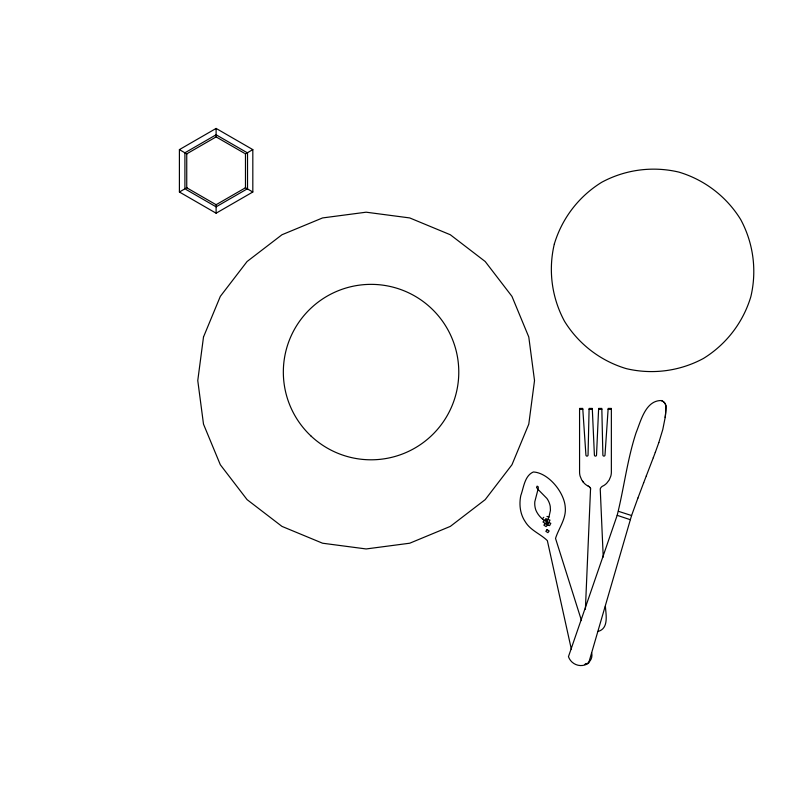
<?xml version="1.0" encoding="UTF-8"?>
<svg xmlns="http://www.w3.org/2000/svg" width="794" height="794" viewBox="0 0 794 794"><rect width="100%" height="100%" fill="white"/><g stroke="black" fill="none" stroke-linecap="round" stroke-linejoin="round"><path stroke-width="1.19" d="M585.396 609.177L590.557 488.598M618.457 511.326L631.567 515.534L588.632 663.139A13.25 13.24 19 0 1 568.454 656.658L617.176 515.326C624.044 487.943 627.25 459.597 636.103 432.67C640.877 420.949 645.542 400.424 661.263 400.533A6.888 6.878 18.9 0 1 665.888 405.625A82.844 82.775 18.9 0 1 665.174 417.505L662.782 429.534L658.802 442.605M548.932 517.063L550.441 510.334L550.232 506.314A21.686 20.753 -15 0 0 546.927 498.463L538.004 489.392L536.506 487.427L537.131 486.127L538.312 486.94L538.004 489.392L534.809 501.709A21.686 20.753 -15 0 0 535.871 510.165C538.501 516.487 544.237 521.618 550.818 523.266L549.627 525.618L547.552 525.072L542.977 521.966L545.925 518.948L549.984 520.09L547.552 525.072L546.044 526.581L543.84 525.132L546.758 522.075L548.932 517.063L546.937 516.437M630.238 519.683L617.176 515.326M658.822 442.566L655.298 452.401M631.548 515.614L637.919 498.046M637.9 498.096L643.676 482.762M653.293 457.741L655.308 452.362M643.656 482.812L646.316 475.864M653.303 457.691L646.296 475.914M542.371 518.819L543.791 517.281M179.404 149.619L216.107 128.43L252.82 149.619L252.82 192.009L216.107 213.199L179.404 192.009L179.404 149.619L186.967 153.986M179.404 192.009L186.967 187.642M245.247 153.986L252.82 149.619M247.311 188.823L216.107 206.837L185.945 189.429M598.031 631.438C609.087 628.55 605.901 614.556 605.405 606.348M579.57 409.327L582.806 409.327M589.079 409.327L592.324 409.327M598.597 409.327L601.842 409.327M608.115 409.327L611.36 409.327M588.562 486.275L587.51 485.779A15.989 15.9 0 0 1 584.225 483.238L581.704 479.953L580.116 476.112A17.17 16.545 0 0 1 579.57 472.003L579.57 408.424L582.746 408.424L585.922 455.051A1.072 1.062 0 0 0 586.974 456.113A1.072 1.062 0 0 0 588.046 455.051L589.108 408.424L592.284 408.424L594.398 455.051A1.072 1.062 0 0 0 595.45 456.113A1.072 1.062 0 0 0 596.522 455.051L598.636 408.424L601.822 408.424L602.874 455.051A1.062 1.062 0 0 0 604.472 455.964L604.691 455.796A1.072 1.062 0 0 0 604.998 455.051L608.174 408.424L611.36 408.424L611.36 472.003A17.18 16.555 0 0 1 610.804 476.112L609.216 479.953L606.695 483.248A15.989 15.9 0 0 1 603.41 485.779L602.696 486.077A5.042 5.032 0 0 0 600.234 488.955L603.232 557.09M247.311 152.795L216.107 134.782L184.913 152.795L184.913 188.823M244.423 153.252L216.107 136.905L186.739 153.857L186.739 187.771L216.107 204.723L245.475 187.771L245.475 153.857M245.247 187.642L252.82 192.009M589.476 486.99L589.982 487.585M582.449 481.114L583.292 482.216M581.476 620.561L555.532 538.431C558.708 528.119 566.519 518.651 565.239 507.068C564.236 492.151 548.307 472.728 533.34 471.983C524.576 475.735 523.732 487.576 520.804 495.525C518.968 504.369 520.06 514.046 525.201 521.638C530.332 530.392 540.476 533.905 547.344 540.625L571.362 649.294M545.925 518.948L547.552 525.072M247.53 152.666L247.53 188.952M216.107 128.43L216.107 137.163M216.107 204.465L216.107 213.199M591.639 652.718A9.538 9.528 -15 0 1 587.897 663M661.243 400.563A6.888 6.888 0 0 1 665.878 405.665A82.844 82.794 19.1 0 1 665.164 417.545M588.225 486.077A5.042 5.032 0 0 1 590.696 488.955M203.502 336.993L197.766 380.574L203.502 424.155L220.325 464.758L247.083 499.634L281.959 526.392L322.562 543.215L366.143 548.952L409.724 543.215L450.327 526.392L485.203 499.634L511.961 464.758L528.784 424.155L534.521 380.574L528.784 336.993L511.961 296.38L485.203 261.514L450.327 234.756L409.724 217.933L366.143 212.197L322.562 217.933L281.959 234.756L247.083 261.514L220.325 296.38L203.502 336.993M554.321 244.036C548.118 270.159 551.731 297.601 564.484 321.223C578.568 344.08 600.522 360.923 626.248 368.624C652.37 374.818 679.813 371.205 703.434 358.461C726.292 344.368 743.134 322.414 750.836 296.698C757.029 270.565 753.417 243.133 740.673 219.501C726.579 196.654 704.625 179.801 678.9 172.109C652.777 165.916 625.344 169.519 601.713 182.273C578.866 196.356 562.013 218.32 554.321 244.036M547.036 529.638L545.845 531.345L547.9 532.655L549.15 530.978L547.036 529.638M587.193 663.447L584.89 664.399A9.538 9.528 -15 0 0 587.193 663.447M310.851 435.876A87.717 87.717 0 0 0 456.411 392.325A87.717 87.717 0 0 0 345.916 288.043A87.717 87.717 0 0 0 310.851 435.876"/></g></svg>
